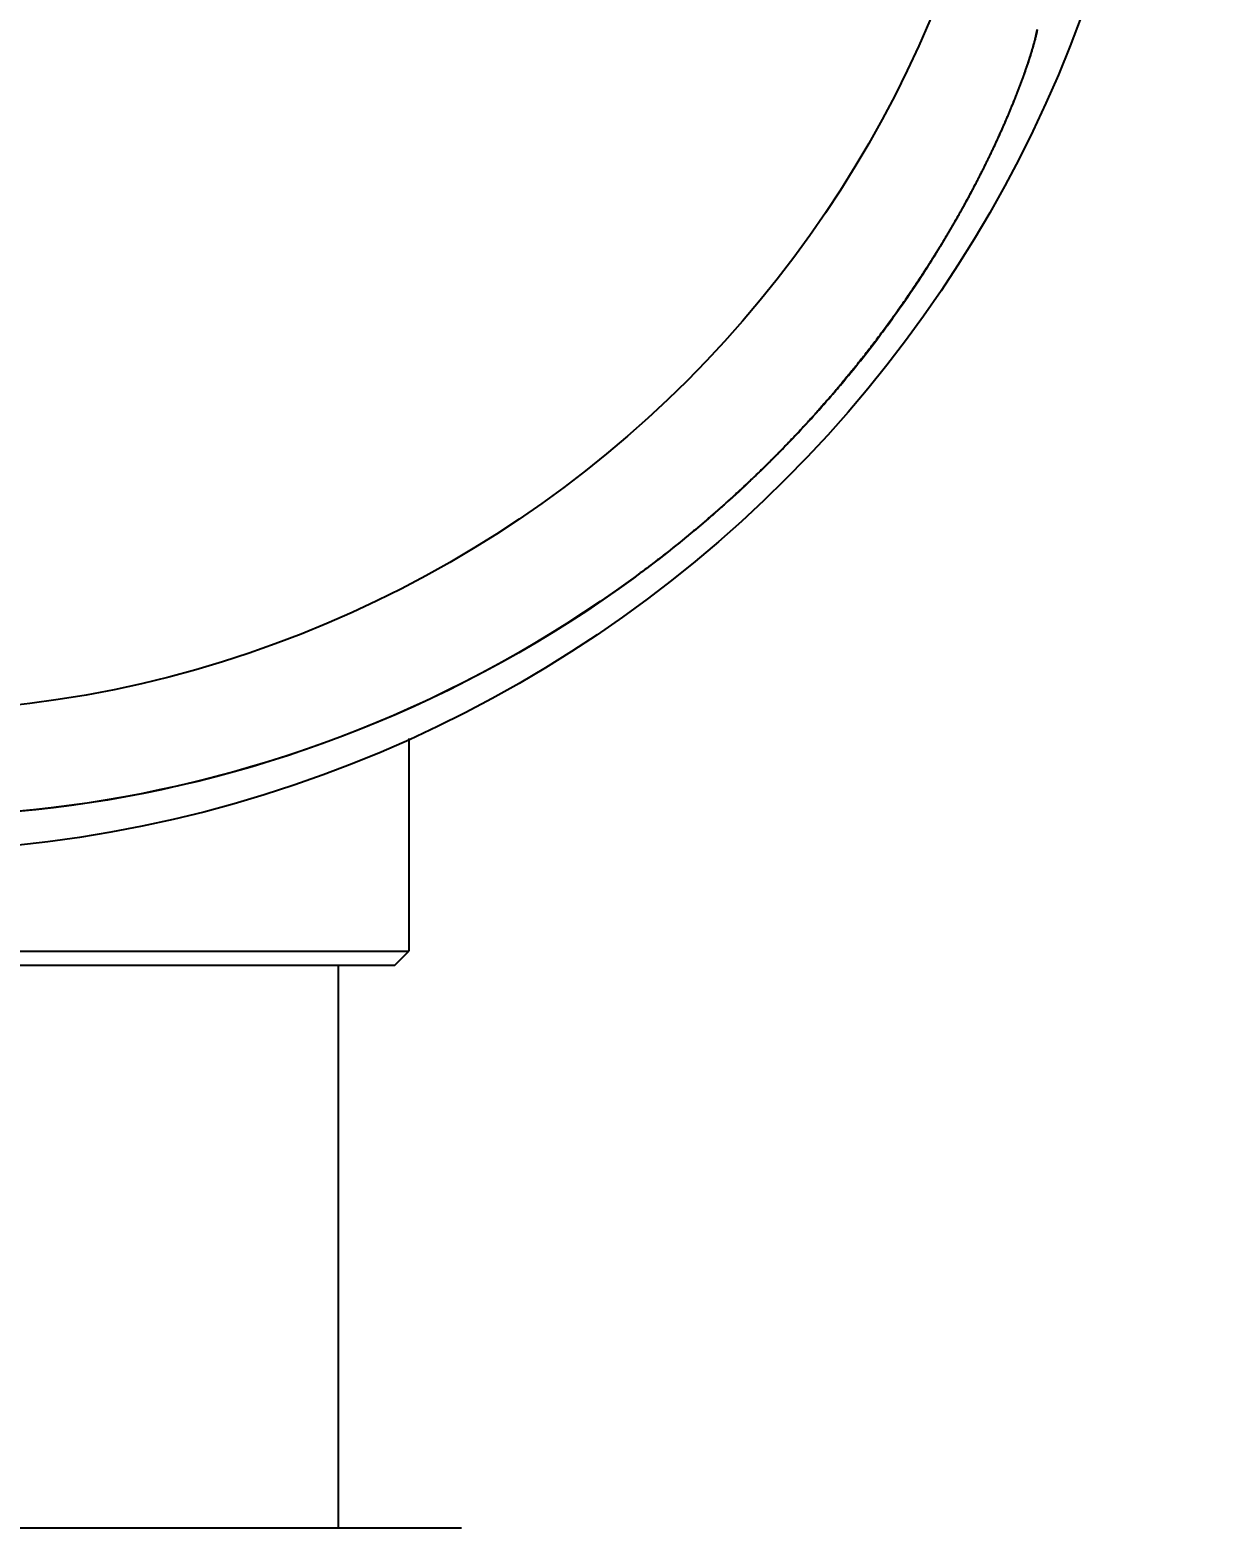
# Model space of a CAD drawing. Header units: millimetres. Extents: x 0 to 3800, y -67 to 2530.
# Drawn here: x 2327.7 to 2370.3, y 1612.2 to 1666.6 of the extents above; entities that cross this region are included whole.
import ezdxf

# ---------------------------------------------------------------- set-up
doc = ezdxf.new("R2010")
doc.units = ezdxf.units.MM
doc.layers.add('내부선 및 부속', color=4, linetype='Continuous')
doc.layers.add('치수선', color=7, linetype='Continuous')
doc.styles.add('____', font='')
doc.styles.get('____').set_extended_font_data('굴림')
doc.dimstyles.new('MSADIM', dxfattribs={"dimtxt": 33, "dimasz": 17, "dimexe": 10, "dimexo": 7.5, "dimgap": 10, "dimtad": 0, "dimtih": 1, "dimtoh": 1, "dimdec": 0, "dimzin": 1, "dimdsep": 46, "dimtxsty": '____', "dimcen": 11.25, "dimadec": 0, "dimazin": 0, "dimtfac": 1, "dimtdec": 0, "dimtix": 1, "dimtmove": 0, "dimatfit": 3, "dimfxl": 1, "dimtolj": 1, "dimtzin": 1, "dimarcsym": 0})

# ---------------------------------------------------------------- blocks, each defined once
blk = doc.blocks.new('*D52')
at = {"layer": '치수선', "color": 0, "linetype": 'Continuous', "lineweight": -2, "transparency": 16777216}
for p, q in [((2932.455, 1675.439), (2932.455, 1337.939)), ((2232.455, 1355.314), (2232.455, 1337.939)), ((2249.455, 1347.939), (2545.324, 1347.939)), ((2915.455, 1347.939), (2619.585, 1347.939))]:
    blk.add_line(p, q, dxfattribs=at)
at = {"layer": '치수선', "color": 0, "linetype": 'Continuous', "transparency": 16777216}
for points in [[(2249.455, 1350.773), (2249.455, 1345.106), (2232.455, 1347.939)], [(2915.455, 1350.773), (2915.455, 1345.106), (2932.455, 1347.939)]]:
    blk.add_solid(points, dxfattribs=at)
at = {"layer": '치수선', "color": 0, "linetype": 'Continuous', "transparency": 16777216, "insert": (2582.455, 1347.939), "char_height": 25, "attachment_point": 5, "style": '____'}
blk.add_mtext('\\A1;700', dxfattribs=at)

msp = doc.modelspace()

# ---------------------------------------------------------------- linework, layer by layer
at = {"layer": '내부선 및 부속', "linetype": 'Continuous'}
for p, q in [((2360.11, 1657.733), (2360.148, 1657.792)), ((2349.672, 1646.737), (2349.654, 1646.738)), ((2341.446, 1640.871), (2341.446, 1633.152)), ((2303.464, 1633.152), (2341.446, 1633.152)), ((2340.933, 1632.638), (2341.446, 1633.152)), ((2303.978, 1632.638), (2340.932, 1632.638)), ((2338.879, 1632.638), (2338.879, 1612.214)), ((2343.353, 1612.214), (2301.556, 1612.214))]:
    msp.add_line(p, q, dxfattribs=at)
at = {"layer": '내부선 및 부속', "linetype": 'Continuous', "flags": 128}
for points in [[(2364.234, 1666.569), (2364.225, 1666.514), (2364.214, 1666.459), (2364.203, 1666.404), (2364.191, 1666.349), (2364.178, 1666.295), (2364.165, 1666.24), (2364.151, 1666.186), (2364.136, 1666.132), (2364.122, 1666.078), (2364.107, 1666.024), (2364.092, 1665.97), (2364.076, 1665.916), (2364.06, 1665.862), (2364.044, 1665.809), (2364.028, 1665.755), (2364.012, 1665.702), (2363.995, 1665.648), (2363.978, 1665.595), (2363.961, 1665.542), (2363.944, 1665.488), (2363.927, 1665.435), (2363.909, 1665.382), (2363.892, 1665.329), (2363.874, 1665.276), (2363.856, 1665.223), (2363.837, 1665.17), (2363.819, 1665.117), (2363.801, 1665.064), (2363.782, 1665.011), (2363.763, 1664.958), (2363.744, 1664.906), (2363.725, 1664.853), (2363.706, 1664.8), (2363.687, 1664.748), (2363.668, 1664.695), (2363.648, 1664.643), (2363.628, 1664.59), (2363.609, 1664.538), (2363.589, 1664.486), (2363.569, 1664.433), (2363.549, 1664.381), (2363.529, 1664.329), (2363.508, 1664.276), (2363.488, 1664.224), (2363.467, 1664.172), (2363.447, 1664.12), (2363.426, 1664.068), (2363.405, 1664.016), (2363.384, 1663.964), (2363.363, 1663.912), (2363.342, 1663.86), (2363.321, 1663.809), (2363.3, 1663.757), (2363.278, 1663.705), (2363.257, 1663.653), (2363.235, 1663.602), (2363.214, 1663.55), (2363.192, 1663.499), (2363.17, 1663.447), (2363.148, 1663.395), (2363.126, 1663.344), (2363.104, 1663.293), (2363.082, 1663.241), (2363.059, 1663.19), (2363.037, 1663.139), (2363.014, 1663.087), (2362.992, 1663.036), (2362.969, 1662.985), (2362.946, 1662.934), (2362.923, 1662.883), (2362.9, 1662.831), (2362.877, 1662.78), (2362.854, 1662.729), (2362.831, 1662.678), (2362.808, 1662.628), (2362.785, 1662.577), (2362.761, 1662.526), (2362.738, 1662.475), (2362.714, 1662.424), (2362.69, 1662.374), (2362.666, 1662.323), (2362.643, 1662.272), (2362.619, 1662.222), (2362.595, 1662.171), (2362.571, 1662.12), (2362.546, 1662.07), (2362.522, 1662.019), (2362.498, 1661.969), (2362.473, 1661.919), (2362.449, 1661.868), (2362.424, 1661.818), (2362.4, 1661.768), (2362.375, 1661.717), (2362.35, 1661.667), (2362.325, 1661.617), (2362.3, 1661.567), (2362.275, 1661.517), (2362.25, 1661.467), (2362.225, 1661.417), (2362.2, 1661.367), (2362.2, 1661.367), (2362.174, 1661.317), (2362.149, 1661.267), (2362.123, 1661.217), (2362.098, 1661.167), (2362.072, 1661.118), (2362.046, 1661.068), (2362.021, 1661.018), (2361.995, 1660.968), (2361.969, 1660.919), (2361.943, 1660.869), (2361.917, 1660.82), (2361.89, 1660.77), (2361.864, 1660.721), (2361.838, 1660.671), (2361.812, 1660.622), (2361.785, 1660.572), (2361.759, 1660.523), (2361.732, 1660.474), (2361.705, 1660.425), (2361.678, 1660.375), (2361.652, 1660.326), (2361.625, 1660.277), (2361.598, 1660.228), (2361.571, 1660.179), (2361.544, 1660.13), (2361.516, 1660.081), (2361.489, 1660.032), (2361.462, 1659.983), (2361.434, 1659.934), (2361.407, 1659.886), (2361.379, 1659.837), (2361.352, 1659.788), (2361.324, 1659.739), (2361.296, 1659.691), (2361.268, 1659.642), (2361.24, 1659.594), (2361.213, 1659.545), (2361.184, 1659.497), (2361.156, 1659.448), (2361.128, 1659.4), (2361.1, 1659.351), (2361.072, 1659.303), (2361.043, 1659.255), (2361.015, 1659.207), (2360.986, 1659.158), (2360.958, 1659.11), (2360.929, 1659.062), (2360.9, 1659.014), (2360.871, 1658.966), (2360.842, 1658.918), (2360.814, 1658.87), (2360.785, 1658.822), (2360.755, 1658.774), (2360.726, 1658.726), (2360.697, 1658.679), (2360.668, 1658.631), (2360.638, 1658.583), (2360.609, 1658.535), (2360.58, 1658.488), (2360.55, 1658.44), (2360.52, 1658.393), (2360.491, 1658.345), (2360.461, 1658.298), (2360.431, 1658.25), (2360.401, 1658.203), (2360.371, 1658.156), (2360.341, 1658.108), (2360.311, 1658.061), (2360.281, 1658.014), (2360.251, 1657.967), (2360.221, 1657.92), (2360.19, 1657.872), (2360.16, 1657.825), (2360.129, 1657.778), (2360.099, 1657.731), (2360.068, 1657.685), (2360.038, 1657.638), (2360.007, 1657.591), (2359.976, 1657.544), (2359.945, 1657.497), (2359.914, 1657.451), (2359.883, 1657.404), (2359.852, 1657.357), (2359.821, 1657.311), (2359.79, 1657.264), (2359.759, 1657.218), (2359.727, 1657.171), (2359.696, 1657.125), (2359.665, 1657.079), (2359.633, 1657.032), (2359.602, 1656.986), (2359.57, 1656.94), (2359.538, 1656.894), (2359.506, 1656.847), (2359.475, 1656.801), (2359.443, 1656.755), (2359.411, 1656.709), (2359.379, 1656.663), (2359.347, 1656.617), (2359.315, 1656.571), (2359.315, 1656.571), (2359.282, 1656.526), (2359.25, 1656.48), (2359.218, 1656.434), (2359.185, 1656.388), (2359.153, 1656.343), (2359.12, 1656.297), (2359.088, 1656.252), (2359.055, 1656.206), (2359.023, 1656.161), (2358.99, 1656.115), (2358.957, 1656.07), (2358.924, 1656.024), (2358.891, 1655.979), (2358.858, 1655.934), (2358.825, 1655.889), (2358.792, 1655.843), (2358.759, 1655.798), (2358.725, 1655.753), (2358.692, 1655.708), (2358.659, 1655.663), (2358.625, 1655.618), (2358.592, 1655.573), (2358.558, 1655.529), (2358.525, 1655.484), (2358.491, 1655.439), (2358.457, 1655.394), (2358.423, 1655.35), (2358.39, 1655.305), (2358.356, 1655.26), (2358.322, 1655.216), (2358.288, 1655.171), (2358.254, 1655.127), (2358.219, 1655.083), (2358.185, 1655.038), (2358.151, 1654.994), (2358.117, 1654.95), (2358.082, 1654.906), (2358.048, 1654.861), (2358.013, 1654.817), (2357.979, 1654.773), (2357.944, 1654.729), (2357.909, 1654.685), (2357.875, 1654.641), (2357.84, 1654.597), (2357.805, 1654.554), (2357.77, 1654.51), (2357.735, 1654.466), (2357.7, 1654.422), (2357.665, 1654.379), (2357.63, 1654.335), (2357.594, 1654.292), (2357.559, 1654.248), (2357.524, 1654.205), (2357.488, 1654.161), (2357.453, 1654.118), (2357.417, 1654.074), (2357.382, 1654.031), (2357.346, 1653.988), (2357.311, 1653.945), (2357.275, 1653.902), (2357.239, 1653.859), (2357.203, 1653.816), (2357.167, 1653.773), (2357.131, 1653.73), (2357.095, 1653.687), (2357.059, 1653.644), (2357.023, 1653.601), (2356.987, 1653.558), (2356.95, 1653.516), (2356.914, 1653.473), (2356.878, 1653.43), (2356.841, 1653.388), (2356.805, 1653.345), (2356.768, 1653.303), (2356.732, 1653.261), (2356.695, 1653.218), (2356.658, 1653.176), (2356.622, 1653.134), (2356.585, 1653.091), (2356.548, 1653.049), (2356.511, 1653.007), (2356.474, 1652.965), (2356.437, 1652.923), (2356.4, 1652.881), (2356.363, 1652.839), (2356.325, 1652.797), (2356.288, 1652.756), (2356.251, 1652.714), (2356.213, 1652.672), (2356.176, 1652.63), (2356.139, 1652.589), (2356.101, 1652.547), (2356.063, 1652.506), (2356.026, 1652.464), (2355.988, 1652.423), (2355.95, 1652.381), (2355.912, 1652.34), (2355.875, 1652.299), (2355.837, 1652.258), (2355.799, 1652.216), (2355.799, 1652.216), (2355.761, 1652.175), (2355.723, 1652.134), (2355.684, 1652.093), (2355.646, 1652.052), (2355.608, 1652.011), (2355.57, 1651.971), (2355.531, 1651.93), (2355.493, 1651.889), (2355.454, 1651.848), (2355.416, 1651.808), (2355.377, 1651.767), (2355.339, 1651.726), (2355.3, 1651.686), (2355.261, 1651.645), (2355.222, 1651.605), (2355.184, 1651.565), (2355.145, 1651.524), (2355.106, 1651.484), (2355.067, 1651.444), (2355.028, 1651.404), (2354.989, 1651.364), (2354.949, 1651.324), (2354.91, 1651.284), (2354.871, 1651.244), (2354.832, 1651.204), (2354.792, 1651.164), (2354.753, 1651.124), (2354.713, 1651.084), (2354.674, 1651.045), (2354.634, 1651.005), (2354.595, 1650.966), (2354.555, 1650.926), (2354.515, 1650.887), (2354.475, 1650.847), (2354.436, 1650.808), (2354.396, 1650.768), (2354.356, 1650.729), (2354.316, 1650.69), (2354.276, 1650.651), (2354.236, 1650.612), (2354.196, 1650.573), (2354.155, 1650.534), (2354.115, 1650.495), (2354.075, 1650.456), (2354.034, 1650.417), (2353.994, 1650.378), (2353.954, 1650.339), (2353.913, 1650.301), (2353.873, 1650.262), (2353.832, 1650.223), (2353.791, 1650.185), (2353.751, 1650.146), (2353.71, 1650.108), (2353.669, 1650.07), (2353.628, 1650.031), (2353.587, 1649.993), (2353.546, 1649.955), (2353.505, 1649.917), (2353.464, 1649.879), (2353.423, 1649.84), (2353.382, 1649.802), (2353.341, 1649.765), (2353.3, 1649.727), (2353.258, 1649.689), (2353.217, 1649.651), (2353.176, 1649.613), (2353.134, 1649.576), (2353.093, 1649.538), (2353.051, 1649.5), (2353.009, 1649.463), (2352.968, 1649.425), (2352.926, 1649.388), (2352.884, 1649.35), (2352.843, 1649.313), (2352.801, 1649.276), (2352.759, 1649.239), (2352.717, 1649.202), (2352.675, 1649.164), (2352.633, 1649.127), (2352.591, 1649.09), (2352.549, 1649.054), (2352.506, 1649.017), (2352.464, 1648.98), (2352.422, 1648.943), (2352.38, 1648.906), (2352.337, 1648.87), (2352.295, 1648.833), (2352.252, 1648.797), (2352.21, 1648.76), (2352.167, 1648.724), (2352.125, 1648.687), (2352.082, 1648.651), (2352.039, 1648.615), (2351.997, 1648.579), (2351.954, 1648.542), (2351.911, 1648.506), (2351.868, 1648.47), (2351.825, 1648.434), (2351.782, 1648.398), (2351.739, 1648.363), (2351.739, 1648.363), (2351.696, 1648.327), (2351.653, 1648.291), (2351.61, 1648.255), (2351.567, 1648.22), (2351.523, 1648.184), (2351.48, 1648.149), (2351.437, 1648.113), (2351.393, 1648.078), (2351.35, 1648.042), (2351.306, 1648.007), (2351.263, 1647.972), (2351.219, 1647.937), (2351.176, 1647.901), (2351.132, 1647.866), (2351.088, 1647.831), (2351.044, 1647.796), (2351.001, 1647.761), (2350.957, 1647.727), (2350.913, 1647.692), (2350.869, 1647.657), (2350.825, 1647.622), (2350.781, 1647.588), (2350.737, 1647.553), (2350.693, 1647.519), (2350.649, 1647.484), (2350.604, 1647.45), (2350.56, 1647.415), (2350.516, 1647.381), (2350.472, 1647.347), (2350.427, 1647.313), (2350.383, 1647.279), (2350.338, 1647.245), (2350.294, 1647.211), (2350.249, 1647.177), (2350.205, 1647.143), (2350.16, 1647.109), (2350.115, 1647.075), (2350.071, 1647.042), (2350.026, 1647.008), (2349.981, 1646.974), (2349.936, 1646.941), (2349.891, 1646.907), (2349.846, 1646.874), (2349.801, 1646.841), (2349.756, 1646.807), (2349.711, 1646.774), (2349.666, 1646.741), (2349.666, 1646.741)], [(2360.149, 1657.792), (2360.167, 1657.82), (2360.186, 1657.849), (2360.204, 1657.877), (2360.223, 1657.906), (2360.241, 1657.934), (2360.259, 1657.963), (2360.278, 1657.992), (2360.296, 1658.02), (2360.314, 1658.049), (2360.332, 1658.077), (2360.351, 1658.106), (2360.369, 1658.135), (2360.387, 1658.163), (2360.405, 1658.192), (2360.423, 1658.221), (2360.441, 1658.249), (2360.459, 1658.278), (2360.478, 1658.307), (2360.496, 1658.336), (2360.514, 1658.365), (2360.532, 1658.393), (2360.55, 1658.422), (2360.567, 1658.451), (2360.585, 1658.48), (2360.603, 1658.509), (2360.621, 1658.538), (2360.639, 1658.566), (2360.657, 1658.595), (2360.675, 1658.624), (2360.692, 1658.653), (2360.71, 1658.682), (2360.728, 1658.711), (2360.745, 1658.74), (2360.763, 1658.769), (2360.781, 1658.798), (2360.798, 1658.827), (2360.816, 1658.856), (2360.834, 1658.885), (2360.851, 1658.914), (2360.869, 1658.943), (2360.886, 1658.972), (2360.904, 1659.002), (2360.921, 1659.031), (2360.938, 1659.06), (2360.956, 1659.089), (2360.973, 1659.118), (2360.99, 1659.147), (2361.008, 1659.177), (2361.025, 1659.206), (2361.042, 1659.235), (2361.06, 1659.264), (2361.077, 1659.294), (2361.094, 1659.323), (2361.111, 1659.352), (2361.128, 1659.382), (2361.145, 1659.411), (2361.162, 1659.44), (2361.18, 1659.47), (2361.197, 1659.499), (2361.214, 1659.528), (2361.231, 1659.558), (2361.248, 1659.587), (2361.264, 1659.617), (2361.281, 1659.646), (2361.298, 1659.676), (2361.315, 1659.705), (2361.332, 1659.735), (2361.349, 1659.764), (2361.366, 1659.794), (2361.382, 1659.823), (2361.399, 1659.853), (2361.416, 1659.882), (2361.432, 1659.912), (2361.449, 1659.941), (2361.466, 1659.971), (2361.482, 1660.001), (2361.499, 1660.03), (2361.515, 1660.06), (2361.532, 1660.09), (2361.548, 1660.119), (2361.565, 1660.149), (2361.581, 1660.179), (2361.598, 1660.208), (2361.614, 1660.238), (2361.63, 1660.268), (2361.647, 1660.298), (2361.663, 1660.328), (2361.679, 1660.357), (2361.696, 1660.387), (2361.712, 1660.417), (2361.728, 1660.447), (2361.744, 1660.477), (2361.76, 1660.507), (2361.777, 1660.536), (2361.793, 1660.566), (2361.809, 1660.596), (2361.825, 1660.626), (2361.841, 1660.656), (2361.857, 1660.686), (2361.873, 1660.716), (2361.873, 1660.716), (2361.889, 1660.746), (2361.905, 1660.776), (2361.92, 1660.806), (2361.936, 1660.836), (2361.952, 1660.866), (2361.968, 1660.896), (2361.984, 1660.926), (2361.999, 1660.956), (2362.015, 1660.986), (2362.031, 1661.017), (2362.047, 1661.047), (2362.062, 1661.077), (2362.078, 1661.107), (2362.093, 1661.137), (2362.109, 1661.167), (2362.125, 1661.198), (2362.14, 1661.228), (2362.155, 1661.258), (2362.171, 1661.288), (2362.186, 1661.319), (2362.202, 1661.349), (2362.217, 1661.379), (2362.232, 1661.409), (2362.248, 1661.44), (2362.263, 1661.47), (2362.278, 1661.5), (2362.294, 1661.531), (2362.309, 1661.561), (2362.324, 1661.591), (2362.339, 1661.622), (2362.354, 1661.652), (2362.369, 1661.683), (2362.384, 1661.713), (2362.399, 1661.744), (2362.414, 1661.774), (2362.429, 1661.804), (2362.444, 1661.835), (2362.459, 1661.866), (2362.474, 1661.896), (2362.489, 1661.927), (2362.504, 1661.957), (2362.518, 1661.988), (2362.533, 1662.018), (2362.548, 1662.049), (2362.563, 1662.079), (2362.577, 1662.11), (2362.592, 1662.141), (2362.607, 1662.171), (2362.621, 1662.202), (2362.636, 1662.233), (2362.65, 1662.263), (2362.665, 1662.294), (2362.679, 1662.325), (2362.694, 1662.356), (2362.708, 1662.386), (2362.722, 1662.417), (2362.737, 1662.448), (2362.751, 1662.479), (2362.765, 1662.509), (2362.78, 1662.54), (2362.794, 1662.571), (2362.808, 1662.602), (2362.822, 1662.633), (2362.836, 1662.664), (2362.85, 1662.695), (2362.864, 1662.725), (2362.879, 1662.756), (2362.893, 1662.787), (2362.906, 1662.818), (2362.92, 1662.849), (2362.934, 1662.88), (2362.948, 1662.911), (2362.962, 1662.942), (2362.976, 1662.973), (2362.99, 1663.004), (2363.003, 1663.035), (2363.017, 1663.066), (2363.031, 1663.097), (2363.044, 1663.128), (2363.058, 1663.16), (2363.072, 1663.191), (2363.085, 1663.222), (2363.099, 1663.253), (2363.112, 1663.284), (2363.126, 1663.315), (2363.139, 1663.346), (2363.152, 1663.378), (2363.166, 1663.409), (2363.179, 1663.44), (2363.192, 1663.471), (2363.206, 1663.503), (2363.219, 1663.534), (2363.232, 1663.565), (2363.245, 1663.596), (2363.258, 1663.628), (2363.271, 1663.659), (2363.284, 1663.69), (2363.297, 1663.722), (2363.31, 1663.753), (2363.323, 1663.784), (2363.323, 1663.784), (2363.336, 1663.816), (2363.349, 1663.847), (2363.362, 1663.879), (2363.375, 1663.91), (2363.388, 1663.942), (2363.4, 1663.973), (2363.413, 1664.004), (2363.426, 1664.036), (2363.438, 1664.067), (2363.451, 1664.099), (2363.464, 1664.131), (2363.476, 1664.162), (2363.489, 1664.194), (2363.501, 1664.225), (2363.513, 1664.257), (2363.526, 1664.288), (2363.538, 1664.32), (2363.55, 1664.352), (2363.563, 1664.383), (2363.575, 1664.415), (2363.587, 1664.447), (2363.599, 1664.478), (2363.611, 1664.51), (2363.623, 1664.542), (2363.635, 1664.574), (2363.647, 1664.605), (2363.659, 1664.637), (2363.671, 1664.669), (2363.683, 1664.701), (2363.695, 1664.733), (2363.706, 1664.764), (2363.718, 1664.796), (2363.73, 1664.828), (2363.741, 1664.86), (2363.753, 1664.892), (2363.765, 1664.924), (2363.776, 1664.956), (2363.787, 1664.988), (2363.799, 1665.02), (2363.81, 1665.052), (2363.821, 1665.084), (2363.833, 1665.116), (2363.844, 1665.148), (2363.855, 1665.18), (2363.866, 1665.212), (2363.877, 1665.244), (2363.888, 1665.276), (2363.899, 1665.308), (2363.91, 1665.341), (2363.921, 1665.373), (2363.931, 1665.405), (2363.942, 1665.437), (2363.953, 1665.469), (2363.963, 1665.502), (2363.974, 1665.534), (2363.984, 1665.566), (2363.995, 1665.599), (2364.005, 1665.631), (2364.015, 1665.663), (2364.025, 1665.696), (2364.035, 1665.728), (2364.045, 1665.761), (2364.055, 1665.793), (2364.065, 1665.825), (2364.075, 1665.858), (2364.085, 1665.891), (2364.094, 1665.923), (2364.104, 1665.956), (2364.113, 1665.988), (2364.123, 1666.021), (2364.132, 1666.054), (2364.141, 1666.086), (2364.15, 1666.119), (2364.159, 1666.152), (2364.168, 1666.185), (2364.177, 1666.217), (2364.185, 1666.25), (2364.194, 1666.283), (2364.202, 1666.316), (2364.21, 1666.349), (2364.218, 1666.382), (2364.225, 1666.415), (2364.233, 1666.448), (2364.24, 1666.481), (2364.247, 1666.515), (2364.253, 1666.548), (2364.26, 1666.581), (2364.26, 1666.581)], [(2364.239, 1666.6), (2364.234, 1666.569)], [(2349.573, 1646.672), (2348.984, 1646.249), (2348.389, 1645.837), (2347.789, 1645.434), (2347.184, 1645.042), (2346.573, 1644.661), (2345.957, 1644.29), (2345.337, 1643.929), (2344.713, 1643.579), (2344.084, 1643.24), (2343.452, 1642.912), (2342.816, 1642.595), (2342.177, 1642.288), (2341.535, 1641.993), (2340.89, 1641.708), (2340.242, 1641.434), (2339.593, 1641.172), (2338.942, 1640.92), (2338.289, 1640.679), (2337.634, 1640.449), (2336.979, 1640.23), (2336.322, 1640.022), (2335.665, 1639.825), (2335.008, 1639.638), (2334.351, 1639.463), (2333.693, 1639.297), (2333.036, 1639.143), (2332.38, 1638.999), (2331.725, 1638.865), (2331.07, 1638.742), (2330.417, 1638.628), (2329.765, 1638.525), (2329.115, 1638.432), (2328.467, 1638.349), (2327.821, 1638.276), (2327.177, 1638.212)], [(2349.672, 1646.737), (2349.084, 1646.312), (2348.49, 1645.897), (2347.89, 1645.492), (2347.284, 1645.098), (2346.673, 1644.714), (2346.058, 1644.341), (2345.438, 1643.978), (2344.813, 1643.626), (2344.184, 1643.285), (2343.551, 1642.955), (2342.915, 1642.636), (2342.276, 1642.327), (2341.633, 1642.029), (2340.988, 1641.743), (2340.34, 1641.467), (2339.69, 1641.203), (2339.038, 1640.949), (2338.385, 1640.706), (2337.73, 1640.475), (2337.073, 1640.254), (2336.416, 1640.044), (2335.759, 1639.845), (2335.1, 1639.657), (2334.442, 1639.479), (2333.784, 1639.312), (2333.126, 1639.156), (2332.469, 1639.01), (2331.812, 1638.875), (2331.157, 1638.75), (2330.503, 1638.635), (2329.85, 1638.531), (2329.199, 1638.437), (2328.55, 1638.352), (2327.902, 1638.277), (2327.258, 1638.212)]]:
    msp.add_lwpolyline(points, dxfattribs=at)
at = {"layer": '내부선 및 부속', "linetype": 'Continuous'}
for radius in [46.195, 41.136]:
    msp.add_circle((2322.455, 1682.939), radius, dxfattribs=at)
for centre, radius, start, end in [((2325.861, 1680.045), 40.876, 323.691, 326.9174), ((2325.218, 1680.519), 41.675, 320.1698, 323.2123), ((2325.404, 1680.378), 41.441, 323.2138, 323.6937), ((2324.798, 1680.866), 42.22, 319.2408, 320.1724), ((2324.709, 1680.945), 42.338, 316.2353, 319.2387), ((2324.425, 1681.216), 42.731, 315.1408, 316.237), ((2324.305, 1681.338), 42.902, 311.7046, 315.1374), ((2324.143, 1681.519), 43.145, 310.8218, 311.7062), ((2323.981, 1681.713), 43.398, 306.2988, 310.8163), ((2323.902, 1681.812), 43.517, 306.1492, 306.3021)]:
    msp.add_arc(centre, radius, start, end, dxfattribs=at)

# ---------------------------------------------------------------- dimensions: what is measured, and where the dimension line sits
at = {"layer": '치수선', "linetype": 'Continuous'}
dim = msp.add_linear_dim(base=(2232.455, 1347.939), p1=(2932.455, 1682.939), p2=(2232.455, 1362.814), dimstyle='MSADIM', override={"dimtxt": 25}, dxfattribs=at)
dim.commit()
dim.dimension.update_dxf_attribs({"geometry": '*D52', "text_midpoint": (2582.455, 1347.939)})

doc.saveas('drawing.dxf')
